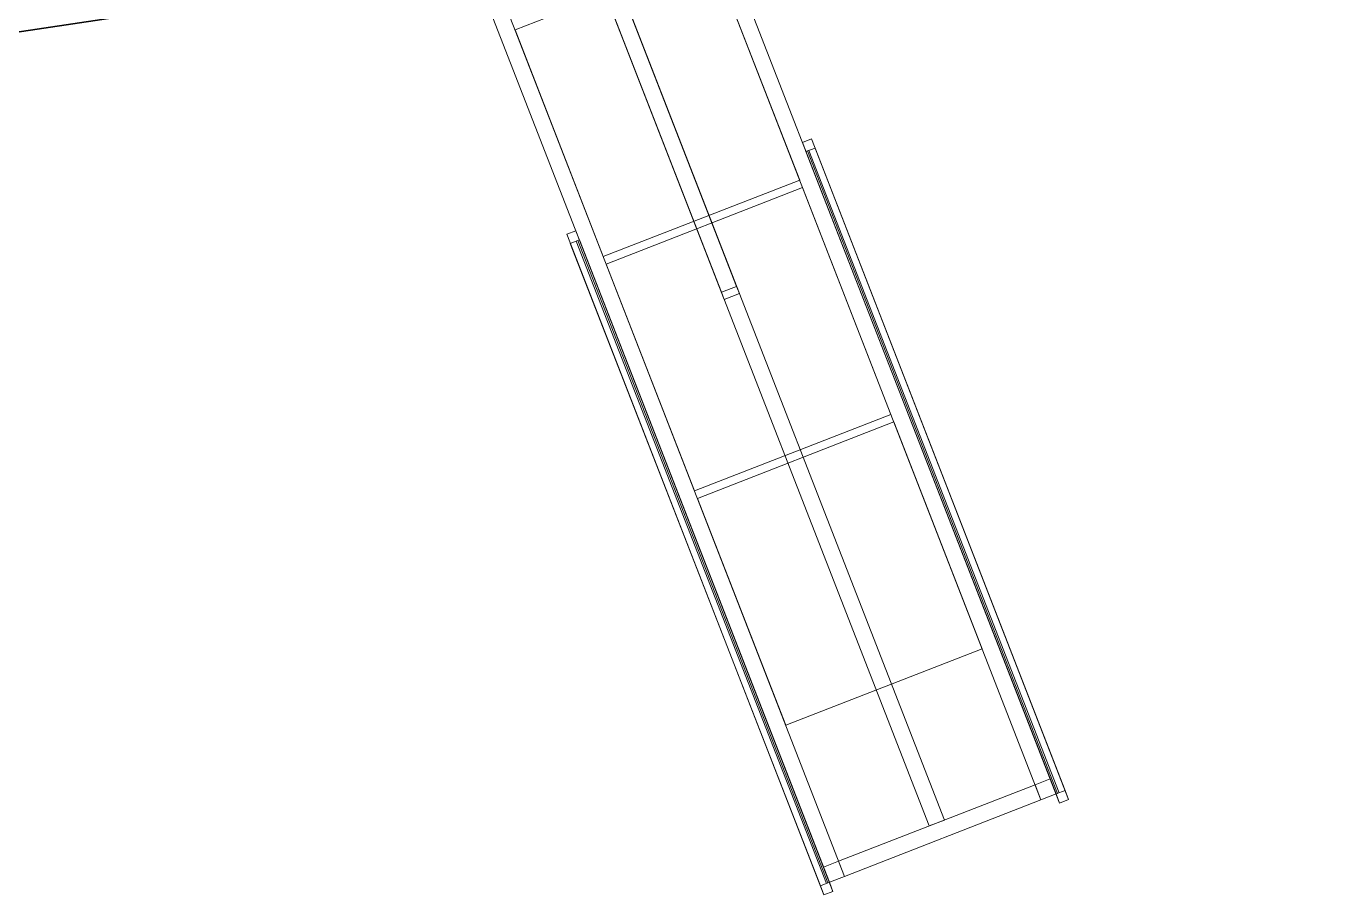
# Model space of a CAD drawing. Header units: metres. Extents: x 2688466 to 2688595, y 1221626 to 1221756.
# Drawn here: x 2688528.97 to 2688537.02, y 1221680.23 to 1221685.59 of the extents above; entities that cross this region are included whole.
import ezdxf

# ---------------------------------------------------------------- set-up
doc = ezdxf.new("R2010")
doc.units = ezdxf.units.M
doc.linetypes.add('AUSGEZOGEN', pattern=[0])
for name, color, linetype, lineweight in [('Standard', 7, 'AUSGEZOGEN', 13), ('Text Decke', 7, 'AUSGEZOGEN', 25), ('Tiefbau Global', 250, 'AUSGEZOGEN', 35)]:
    doc.layers.add(name, color=color, linetype=linetype, lineweight=lineweight)

# ---------------------------------------------------------------- blocks, each defined once
blk = doc.blocks.new('Kran parametrisch_$F1')
at = {"layer": 'Standard', "color": 1, "linetype": 'AUSGEZOGEN', "lineweight": 18, "transparency": 33554687}
for points in [[(-0.05, -7.3692), (0.05, -7.3692), (0.05, 0.0475), (-0.05, 0.0475)], [(-0.05, -7.4167), (-0.05, -7.3692), (-0.05, 0.0475), (-0.05, 0)], [(0.05, -7.3692), (0.05, -7.4167), (0.05, 0), (0.05, 0.0475)], [(0.05, -7.4167), (-0.05, -7.4167), (-0.05, 0), (0.05, 0)], [(-0.75, -11), (-0.65, -11), (-0.65, -1), (-0.75, -1)], [(-0.65, -11), (-0.75, -11), (-0.75, -1), (-0.65, -1)], [(-0.75, -11), (-0.75, -1), (-0.75, -1), (-0.75, -11)], [(-0.75, -11), (-0.65, -11), (-0.65, -1), (-0.75, -1)], [(-0.65, -11), (-0.75, -11), (-0.75, -1), (-0.65, -1)], [(-0.75, -11), (-0.75, -1), (-0.75, -1), (-0.75, -11)], [(-0.65, -1), (-0.65, -11), (-0.65, -11), (-0.65, -1)], [(-0.65, -1), (-0.65, -11), (-0.65, -11), (-0.65, -1)], [(0.65, -11), (0.75, -11), (0.75, -1), (0.65, -1)], [(0.75, -11), (0.65, -11), (0.65, -1), (0.75, -1)], [(0.65, -11), (0.65, -1), (0.65, -1), (0.65, -11)], [(0.65, -11), (0.75, -11), (0.75, -1), (0.65, -1)], [(0.75, -11), (0.65, -11), (0.65, -1), (0.75, -1)], [(0.65, -11), (0.65, -1), (0.65, -1), (0.65, -11)], [(0.75, -1), (0.75, -11), (0.75, -11), (0.75, -1)], [(0.75, -1), (0.75, -11), (0.75, -11), (0.75, -1)], [(-0.05, -10.9), (0.05, -10.9), (0.05, -1.1), (-0.05, -1.1)], [(0.05, -10.9), (-0.05, -10.9), (-0.05, -1.1), (0.05, -1.1)], [(-0.05, -10.9), (-0.05, -1.1), (-0.05, -1.1), (-0.05, -10.9)], [(0.05, -1.1), (0.05, -10.9), (0.05, -10.9), (0.05, -1.1)], [(-0.05, -7.4167), (0.05, -7.4167), (0.05, -7.3692), (-0.05, -7.3692)], [(-0.75, -11), (-0.65, -11), (-0.65, -10.9), (-0.75, -10.9)], [(-0.65, -11), (-0.75, -11), (-0.75, -10.9), (-0.65, -10.9)], [(-0.75, -10.9), (-0.65, -10.9), (-0.65, -10.9), (-0.75, -10.9)], [(-0.75, -11), (-0.75, -10.9), (-0.75, -10.9), (-0.75, -11)], [(-0.65, -11), (0.65, -11), (0.65, -10.9), (-0.65, -10.9)], [(0.65, -11), (-0.65, -11), (-0.65, -10.9), (0.65, -10.9)], [(-0.65, -10.9), (0.65, -10.9), (0.65, -10.9), (-0.65, -10.9)], [(-0.65, -11), (-0.65, -10.9), (-0.65, -10.9), (-0.65, -11)], [(-0.65, -11), (0.65, -11), (0.65, -10.9), (-0.65, -10.9)], [(0.65, -11), (-0.65, -11), (-0.65, -10.9), (0.65, -10.9)], [(-0.65, -10.9), (0.65, -10.9), (0.65, -10.9), (-0.65, -10.9)], [(-0.65, -11), (-0.65, -10.9), (-0.65, -10.9), (-0.65, -11)], [(-0.65, -10.9), (-0.65, -11), (-0.65, -11), (-0.65, -10.9)], [(0.05, -10.9), (-0.05, -10.9), (-0.05, -10.9), (0.05, -10.9)], [(0.65, -10.9), (0.65, -11), (0.65, -11), (0.65, -10.9)], [(0.65, -10.9), (0.65, -11), (0.65, -11), (0.65, -10.9)], [(0.65, -11), (0.75, -11), (0.75, -10.9), (0.65, -10.9)], [(0.75, -11), (0.65, -11), (0.65, -10.9), (0.75, -10.9)], [(0.65, -10.9), (0.75, -10.9), (0.75, -10.9), (0.65, -10.9)], [(0.65, -11), (0.65, -10.9), (0.65, -10.9), (0.65, -11)], [(0.75, -10.9), (0.75, -11), (0.75, -11), (0.75, -10.9)], [(-0.65, -11), (-0.75, -11), (-0.75, -11), (-0.65, -11)], [(-0.65, -11), (-0.75, -11), (-0.75, -11), (-0.65, -11)], [(-0.65, -11), (-0.75, -11), (-0.75, -11), (-0.65, -11)], [(0.65, -11), (-0.65, -11), (-0.65, -11), (0.65, -11)], [(0.65, -11), (-0.65, -11), (-0.65, -11), (0.65, -11)], [(0.75, -11), (0.65, -11), (0.65, -11), (0.75, -11)], [(0.75, -11), (0.65, -11), (0.65, -11), (0.75, -11)], [(0.75, -11), (0.65, -11), (0.65, -11), (0.75, -11)]]:
    blk.add_lwpolyline(points, close=True, dxfattribs=at)
at = {"layer": 'Standard', "color": 7, "linetype": 'AUSGEZOGEN', "lineweight": 18, "transparency": 33554687}
for points in [[(-0.65, -6.9), (-0.65, -5.4), (0.65, -5.4), (0.65, -6.9)], [(0.65, -6.9), (0.65, -5.4), (-0.65, -5.4), (-0.65, -6.9)], [(-0.65, -5.4), (-0.65, -5.4), (0.65, -5.4), (0.65, -5.4)], [(-0.65, -6.9), (-0.65, -6.9), (-0.65, -5.4), (-0.65, -5.4)], [(0.65, -5.4), (0.65, -5.4), (0.65, -6.9), (0.65, -6.9)], [(-0.81, -11.06), (-0.81, -11.06), (-0.81, -6.69), (-0.81, -6.69), (-0.81, -11.06), (-0.81, -11), (-0.81, -11), (-0.81, -6.75), (-0.81, -6.75), (-0.81, -11)], [(-0.75, -6.69), (-0.75, -11.06), (-0.81, -11.06), (-0.81, -6.69)], [(-0.75, -6.69), (-0.75, -6.69), (-0.81, -6.69), (-0.81, -6.69)], [(-0.75, -11.06), (-0.75, -6.69), (-0.81, -6.69), (-0.81, -11.06)], [(-0.75, -6.75), (-0.81, -6.75), (-0.81, -11), (-0.75, -11)], [(-0.75, -6.75), (-0.81, -6.75), (-0.81, -6.75), (-0.75, -6.75)], [(-0.75, -11), (-0.81, -11), (-0.81, -6.75), (-0.75, -6.75)], [(-0.77, -6.75), (-0.77, -11), (-0.77, -11), (-0.77, -6.75)], [(-0.76, -11), (-0.76, -6.75), (-0.75, -6.75), (-0.75, -11)], [(-0.75, -11), (-0.75, -6.75), (-0.76, -6.75), (-0.76, -11)], [(-0.76, -6.75), (-0.76, -6.75), (-0.75, -6.75), (-0.75, -6.75)], [(-0.76, -11), (-0.76, -11), (-0.76, -6.75), (-0.76, -6.75)], [(-0.75, -11.06), (-0.75, -11.06), (-0.75, -6.69), (-0.75, -6.69), (-0.75, -11.06), (-0.75, -11), (-0.75, -11), (-0.75, -6.75), (-0.75, -6.75), (-0.75, -11)], [(-0.75, -6.75), (-0.75, -6.75), (-0.75, -11), (-0.75, -11)], [(0.75, -11.06), (0.75, -11.06), (0.75, -6.69), (0.75, -6.69), (0.75, -11.06), (0.75, -11), (0.75, -11), (0.75, -6.75), (0.75, -6.75), (0.75, -11)], [(0.81, -6.69), (0.81, -11.06), (0.75, -11.06), (0.75, -6.69)], [(0.81, -6.69), (0.81, -6.69), (0.75, -6.69), (0.75, -6.69)], [(0.81, -11.06), (0.81, -6.69), (0.75, -6.69), (0.75, -11.06)], [(0.81, -6.75), (0.75, -6.75), (0.75, -11), (0.81, -11)], [(0.81, -6.75), (0.75, -6.75), (0.75, -6.75), (0.81, -6.75)], [(0.81, -11), (0.75, -11), (0.75, -6.75), (0.81, -6.75)], [(0.75, -11), (0.75, -6.75), (0.76, -6.75), (0.76, -11)], [(0.76, -11), (0.76, -6.75), (0.75, -6.75), (0.75, -11)], [(0.75, -6.75), (0.75, -6.75), (0.76, -6.75), (0.76, -6.75)], [(0.75, -11), (0.75, -11), (0.75, -6.75), (0.75, -6.75)], [(0.76, -6.75), (0.76, -6.75), (0.76, -11), (0.76, -11)], [(0.77, -11), (0.77, -6.75), (0.77, -6.75), (0.77, -11)], [(0.81, -11.06), (0.81, -11.06), (0.81, -6.69), (0.81, -6.69), (0.81, -11.06), (0.81, -11), (0.81, -11), (0.81, -6.75), (0.81, -6.75), (0.81, -11)], [(0.65, -6.9), (0.65, -6.9), (-0.65, -6.9), (-0.65, -6.9)], [(-0.65, -8.45), (-0.65, -6.95), (0.65, -6.95), (0.65, -8.45)], [(0.65, -8.45), (0.65, -6.95), (-0.65, -6.95), (-0.65, -8.45)], [(-0.65, -6.95), (-0.65, -6.95), (0.65, -6.95), (0.65, -6.95)], [(-0.65, -8.45), (-0.65, -8.45), (-0.65, -6.95), (-0.65, -6.95)], [(0.65, -6.95), (0.65, -6.95), (0.65, -8.45), (0.65, -8.45)], [(0.65, -8.45), (0.65, -8.45), (-0.65, -8.45), (-0.65, -8.45)], [(-0.65, -10), (-0.65, -8.5), (0.65, -8.5), (0.65, -10)], [(0.65, -10), (0.65, -8.5), (-0.65, -8.5), (-0.65, -10)], [(-0.65, -8.5), (-0.65, -8.5), (0.65, -8.5), (0.65, -8.5)], [(-0.65, -10), (-0.65, -10), (-0.65, -8.5), (-0.65, -8.5)], [(0.65, -8.5), (0.65, -8.5), (0.65, -10), (0.65, -10)], [(0.65, -10), (0.65, -10), (-0.65, -10), (-0.65, -10)], [(-0.75, -11), (-0.81, -11), (-0.81, -11), (-0.75, -11)], [(-0.75, -11), (-0.75, -11), (-0.76, -11), (-0.76, -11)], [(0.81, -11), (0.75, -11), (0.75, -11), (0.81, -11)], [(0.76, -11), (0.76, -11), (0.75, -11), (0.75, -11)], [(-0.75, -11.06), (-0.75, -11.06), (-0.81, -11.06), (-0.81, -11.06)], [(0.81, -11.06), (0.81, -11.06), (0.75, -11.06), (0.75, -11.06)]]:
    blk.add_lwpolyline(points, close=True, dxfattribs=at)

msp = doc.modelspace()

# ---------------------------------------------------------------- linework, layer by layer
at = {"layer": 'Tiefbau Global', "color": 1, "lineweight": 25, "transparency": 33554687}
msp.add_lwpolyline([(2688512.048, 1221683.032), (2688512.048, 1221683.032), (2688537.018, 1221686.764), (2688537.018, 1221686.764)], close=True, dxfattribs=at)

# ---------------------------------------------------------------- block references
at = {"layer": 'Text Decke', "color": 7, "linetype": 'AUSGEZOGEN', "lineweight": 18, "transparency": 33554687, "rotation": 21.27874073795148}
msp.add_blockref('Kran parametrisch_$F1', (2688530.6321, 1221690.8328), dxfattribs=at)

doc.saveas('drawing.dxf')
